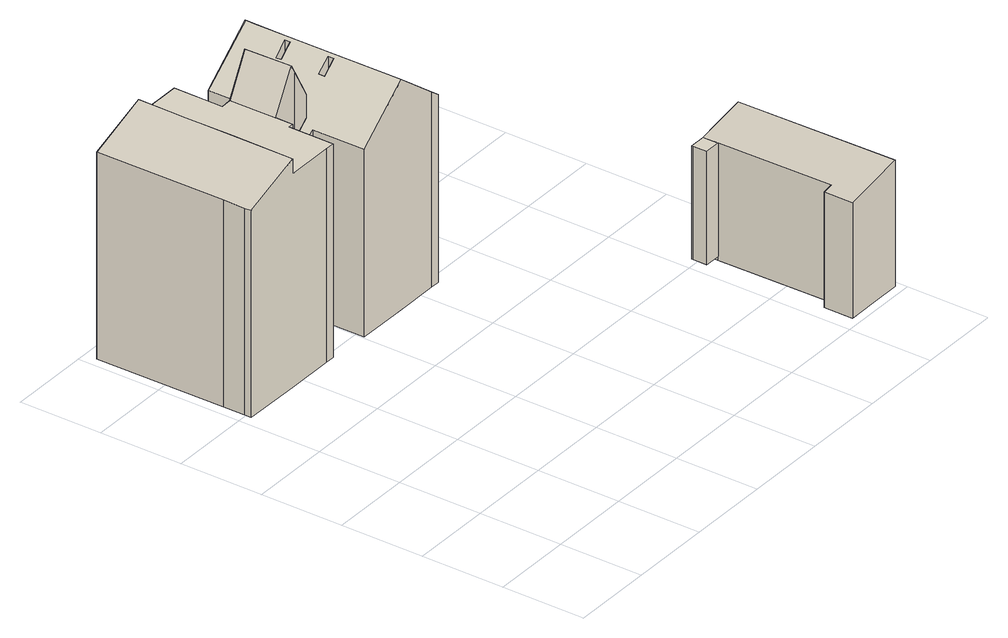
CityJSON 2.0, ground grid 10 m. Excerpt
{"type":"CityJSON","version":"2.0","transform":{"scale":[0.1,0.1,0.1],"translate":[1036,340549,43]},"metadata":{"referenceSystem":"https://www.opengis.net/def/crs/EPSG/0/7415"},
"CityObjects":{
"building1":{"type":"Building","children":["building1-1","building1-2"]},
"building1-1":{"type":"BuildingPart","attributes":{"measuredHeight":27.5,"roofType":"SATTELDACH","HoeheDach":"71","NiedrigsteTraufeDesGebaeudes":"65","Blattnummer":"102081","HoeheGrund":"44"},"parents":["building1"],"geometry":[{"type":"Solid","lod":"2","boundaries":[[[[0,1,2,3]],[[4,5,6,7]],[[8,9,5,4]],[[10,11,9,8]],[[7,6,11,10]],[[12,13,14,15]],[[16,17,18,19]],[[20,21,17,16]],[[22,23,21,20]],[[19,18,23,22]],[[24,25,26,27]],[[28,29,30,31]],[[27,32,0,3,33,28,31,34,35,36,12,15,37,38,39,40,41,42,24],[8,4,7,10],[20,16,19,22]],[[29,43,2,1,44,45,46,47,48,49,14,13,50,51,52,30],[17,21,23,18],[5,9,11,6]],[[46,45,44,26,25,53,54,55,47]],[[54,53,25,24,42,41,40,55]],[[28,33,3,2,43,29]],[[32,27,26,44,1,0]],[[36,35,51,50,13,12]],[[30,52,51,35,34,31]],[[37,15,14,49,48,38]],[[47,55,40,39,38,48]]]]}]},
"building1-2":{"type":"BuildingPart","attributes":{"measuredHeight":30.27,"roofType":"PULTDACH","HoeheDach":"74","NiedrigsteTraufeDesGebaeudes":"69","Blattnummer":"102081","HoeheGrund":"44"},"parents":["building1"],"geometry":[{"type":"Solid","lod":"2","boundaries":[[[[56,57,58,59,60,61,62,63]],[[64,65,66,67]],[[65,68,69,70,71,72,66]],[[73,58,57,74]],[[74,57,56,75]],[[75,56,63,76]],[[77,78,79,80]],[[80,79,81,82]],[[82,81,83,84]],[[85,72,71,86]],[[86,71,70,87]],[[87,70,69,88]],[[88,69,68,89]],[[89,90,91,92,77,80,82,84,93,73,74,75,76,94,95,96,97,98,99,85,86,87,88]],[[100,101,102,83,81,79,78,103,64,67,104,105,106,107]],[[61,60,59,102,101,100,107,62]],[[104,67,66,72,85,99,98,97]],[[91,90,89,68,65,64]],[[103,78,77,92,91,64]],[[105,104,97,96,95,106]],[[93,84,83,102,59,58,73]],[[63,62,107,106,95,94,76]]]]}]},
"building2":{"type":"Building","children":["building2-1","building2-2"]},
"building2-1":{"type":"BuildingPart","attributes":{"measuredHeight":15.15,"roofType":"PULTDACH","HoeheDach":"60","NiedrigsteTraufeDesGebaeudes":"58","Blattnummer":"102081","HoeheGrund":"45"},"parents":["building2"],"geometry":[{"type":"Solid","lod":"2","boundaries":[[[[108,109,110,111,112,113,114,115,116]],[[117,118,119,120,121,122,123,124,125]],[[117,116,115,118]],[[118,115,114,119]],[[119,114,113,120]],[[120,113,112,121]],[[121,112,111,122]],[[122,111,110,123]],[[125,108,116,117]],[[124,123,110,109,108,125]]]]}]},
"building2-2":{"type":"BuildingPart","attributes":{"measuredHeight":13.52,"roofType":"FLACHDACH","HoeheDach":"59","NiedrigsteTraufeDesGebaeudes":"59","Blattnummer":"102081","HoeheGrund":"45"},"parents":["building2"],"geometry":[{"type":"Solid","lod":"2","boundaries":[[[[126,127,128,129,130]],[[131,132,133,114,113]],[[113,114,127,126]],[[114,133,128,127]],[[133,132,129,128]],[[132,131,130,129]],[[131,113,126,130]]]]}]}
},
"vertices":[
[203,390,10],[203,390,234],[203,454,234],[203,454,10],[247,478,10],[247,478,269],[247,471,269],[247,471,10],[263,478,10],[263,478,282],[263,471,10],[263,471,282],[209,509,10],[209,509,239],[202,515,234],[202,515,10],[247,531,10],[247,531,269],[247,525,269],[247,525,10],[263,532,10],[263,532,282],[263,525,10],[263,525,282],[331,390,10],[331,390,234],[320,390,243],[320,390,10],[190,454,10],[190,454,224],[190,467,224],[190,467,10],[267,390,10],[202,454,10],[202,467,10],[210,467,10],[209,479,10],[202,532,10],[202,583,10],[266,583,10],[330,582,10],[330,532,10],[330,478,10],[202,454,233],[267,390,285],[266,478,285],[266,532,285],[266,583,285],[202,583,234],[202,532,234],[209,479,239],[210,467,239],[202,467,233],[330,478,234],[330,532,234],[330,582,234],
[10,426,259],[10,400,259],[10,392,259],[81,391,285],[81,466,285],[81,524,285],[81,583,285],[9,583,259],[157,467,267],[184,467,315],[183,524,315],[157,524,267],[190,467,304],[210,467,268],[209,509,268],[202,515,280],[194,524,295],[10,392,12],[10,400,12],[10,426,12],[9,583,12],[157,446,12],[157,446,267],[151,446,267],[151,446,12],[151,391,267],[151,391,12],[139,391,267],[139,391,12],[194,524,12],[202,515,12],[209,509,12],[210,467,12],[190,467,12],[184,467,12],[157,467,12],[157,466,12],[81,391,12],[81,583,12],[143,583,12],[143,524,12],[143,523,12],[157,524,12],[183,524,12],[81,524,267],[81,466,267],[81,391,267],[157,466,267],[143,523,267],[143,524,267],[143,583,267],[81,583,267],
[512,5,154],[549,5,160],[586,5,167],[583,198,167],[544,198,160],[522,198,156],[522,179,156],[524,40,156],[512,40,154],[512,40,16],[524,40,16],[522,179,16],[522,198,16],[544,198,16],[583,198,16],[586,5,16],[549,5,16],[512,5,16],
[522,198,21],[522,179,21],[502,179,21],[502,196,21],[502,198,21],[502,198,156],[502,196,156],[502,179,156]
]}
